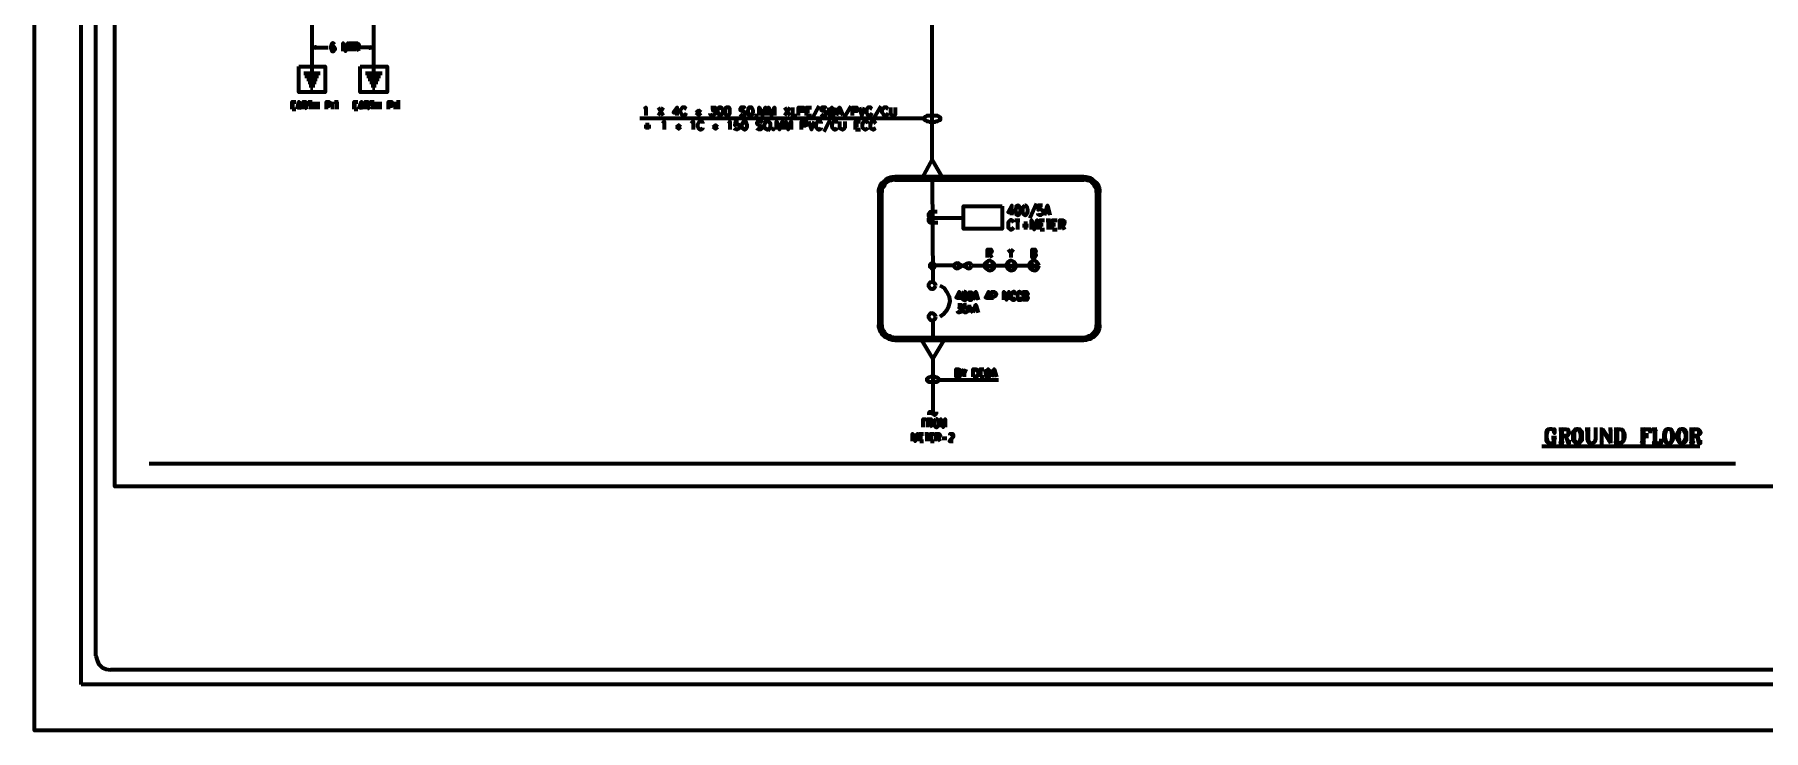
# Model space of a CAD drawing. Header units: inches. Extents: x 16 to 776, y 37 to 575.
# Drawn here: x 15.8 to 485.8, y 37.3 to 226.7 of the extents above; entities that cross this region are included whole.
import ezdxf

# ---------------------------------------------------------------- set-up
doc = ezdxf.new("R2010")
doc.units = ezdxf.units.IN
doc.header["$MEASUREMENT"] = 0
for name, color, linetype, lineweight in [('H', 7, 'CONTINUOUS', 100), ('P', 250, 'CONTINUOUS', 100), ('Text', 250, 'CONTINUOUS', 100)]:
    doc.layers.add(name, color=color, linetype=linetype, lineweight=lineweight)
doc.styles.get("Standard").update_dxf_attribs({"font": 'txt', "width": 0.75})

msp = doc.modelspace()

# ---------------------------------------------------------------- hatches: boundary and pattern name
at = {"layer": 'H', "linetype": 'Continuous'}
for points in [[(92.17, 223), (91.17, 223.17), (92.17, 223.33)], [(107, 223.33), (108, 223.17), (107, 223)], [(249, 188), (249.17, 187.17), (248.5, 187.83)], [(249.67, 188), (249.67, 187.17), (249, 188)], [(249.67, 187.17), (249, 188), (249.17, 187.17)], [(249.67, 188), (249.67, 187.17), (301, 188)], [(249.67, 187.17), (301, 188), (301, 187.17)], [(301.67, 188), (301.5, 187.17), (301, 188)], [(301.5, 187.17), (301, 188), (301, 187.17)], [(302, 187), (301.67, 188), (301.5, 187.17)], [(302.17, 187.83), (302, 187), (301.67, 188)], [(245.5, 184.83), (246.17, 184.67), (245.33, 184.33)], [(246.17, 184.67), (245.33, 184.33), (246.17, 184.17)], [(245.33, 184.33), (246.17, 184.17), (245.33, 183.67)], [(246.17, 184.17), (245.33, 183.67), (246.17, 183.67)], [(245.33, 147.67), (246.17, 147.67), (245.33, 183.67)], [(246.17, 147.67), (245.33, 183.67), (246.17, 183.67)], [(245.67, 185.33), (246.33, 185), (245.5, 184.83)], [(246.33, 185), (245.5, 184.83), (246.17, 184.67)], [(245.83, 185.83), (246.67, 185.33), (245.67, 185.33)], [(246.67, 185.33), (245.67, 185.33), (246.33, 185)], [(246.17, 186.33), (246.83, 185.83), (245.83, 185.83)], [(246.83, 185.83), (245.83, 185.83), (246.67, 185.33)], [(246.67, 186.67), (247, 186.17), (246.17, 186.33)], [(247, 186.17), (246.17, 186.33), (246.83, 185.83)], [(247, 187), (247.5, 186.5), (246.67, 186.67)], [(247.5, 186.5), (246.67, 186.67), (247, 186.17)], [(247.5, 187.5), (247.83, 186.67), (247, 187)], [(247.83, 186.67), (247, 187), (247.5, 186.5)], [(248, 187.67), (248.33, 187), (247.5, 187.5)], [(248.33, 187), (247.5, 187.5), (247.83, 186.67)], [(248.5, 187.83), (248.67, 187), (248, 187.67)], [(248.67, 187), (248, 187.67), (248.33, 187)], [(249.17, 187.17), (248.5, 187.83), (248.67, 187)], [(302.33, 187), (302.17, 187.83), (302, 187)], [(302.83, 187.67), (302.33, 187), (302.17, 187.83)], [(302.83, 186.67), (302.83, 187.67), (302.33, 187)], [(303.17, 187.5), (302.83, 186.67), (302.83, 187.67)], [(303.17, 186.5), (303.17, 187.5), (302.83, 186.67)], [(303.67, 187), (303.17, 186.5), (303.17, 187.5)], [(303.5, 186.17), (303.67, 187), (303.17, 186.5)], [(304, 186.67), (303.5, 186.17), (303.67, 187)], [(303.83, 185.83), (304, 186.67), (303.5, 186.17)], [(304.5, 186.33), (303.83, 185.83), (304, 186.67)], [(304, 185.33), (304.5, 186.33), (303.83, 185.83)], [(304.83, 185.83), (304, 185.33), (304.5, 186.33)], [(304.33, 185), (304.83, 185.83), (304, 185.33)], [(305, 185.33), (304.33, 185), (304.83, 185.83)], [(304.5, 184.67), (305, 185.33), (304.33, 185)], [(305.17, 184.83), (304.5, 184.67), (305, 185.33)], [(305.33, 184.33), (304.5, 184.17), (305.17, 184.83)], [(304.5, 184.17), (305.17, 184.83), (304.5, 184.67)], [(305.33, 183.67), (304.5, 183.67), (305.33, 184.33)], [(304.5, 183.67), (305.33, 184.33), (304.5, 184.17)], [(305.33, 183.67), (304.5, 183.67), (305.33, 147.67)], [(304.5, 183.67), (305.33, 147.67), (304.5, 147.67)], [(259.67, 164.5), (259.5, 164.33), (260, 163.83)], [(260, 163.83), (260, 164.5), (259.67, 164.5)], [(260.33, 164.33), (260, 164.5), (260, 163.83)], [(260, 163.83), (259.33, 164.33), (259.17, 164)], [(259.17, 164), (259.17, 163.83), (260, 163.83)], [(259.17, 163.83), (260, 163.83), (259.17, 163.5)], [(260, 163.83), (259.17, 163.5), (259.33, 163.5)], [(259.5, 164.33), (260, 163.83), (259.33, 164.33)], [(259.33, 163.5), (259.5, 163.17), (260, 163.83)], [(259.5, 163.17), (260, 163.83), (259.67, 163)], [(260, 163.83), (259.67, 163), (260, 163)], [(260.5, 164), (260, 163.83), (260.33, 164.33)], [(260.67, 163.83), (260.5, 164), (260, 163.83)], [(260, 163), (260, 163.83), (260.33, 163.17)], [(260, 163.83), (260.33, 163.17), (260.33, 163.5)], [(260.33, 163.5), (260.5, 163.5), (260, 163.83)], [(260.5, 163.5), (260, 163.83), (260.67, 163.83)], [(245.33, 147.67), (246.17, 147.67), (245.33, 147.17)], [(246.17, 147.67), (245.33, 147.17), (246.17, 147.17)], [(245.33, 147.17), (246.17, 147.17), (245.5, 146.67)], [(246.17, 147.17), (245.5, 146.67), (246.17, 146.83)], [(245.5, 146.67), (246.17, 146.83), (245.67, 146.17)], [(246.17, 146.83), (245.67, 146.17), (246.33, 146.33)], [(245.67, 146.17), (246.33, 146.33), (245.83, 145.67)], [(246.33, 146.33), (245.83, 145.67), (246.67, 146)], [(245.83, 145.67), (246.67, 146), (246.17, 145.17)], [(246.67, 146), (246.17, 145.17), (246.83, 145.67)], [(303.83, 145.67), (304.83, 145.67), (304, 146)], [(304, 146), (305, 146.17), (304.33, 146.33)], [(304.83, 145.67), (304, 146), (305, 146.17)], [(304.33, 146.33), (305.17, 146.67), (304.5, 146.83)], [(305, 146.17), (304.33, 146.33), (305.17, 146.67)], [(305.33, 147.17), (304.5, 147.17), (305.33, 147.67)], [(304.5, 147.17), (305.33, 147.67), (304.5, 147.67)], [(305.17, 146.67), (304.5, 146.83), (305.33, 147.17)], [(304.5, 146.83), (305.33, 147.17), (304.5, 147.17)], [(246.17, 145.17), (246.83, 145.67), (246.67, 144.67)], [(246.83, 145.67), (246.67, 144.67), (247, 145.33)], [(246.67, 144.67), (247, 145.33), (247, 144.33)], [(247, 145.33), (247, 144.33), (247.5, 145)], [(247, 144.33), (247.5, 145), (247.5, 144.17)], [(247.5, 145), (247.5, 144.17), (247.83, 144.67)], [(247.5, 144.17), (247.83, 144.67), (248, 143.83)], [(247.83, 144.67), (248, 143.83), (248.33, 144.67)], [(248, 143.83), (248.33, 144.67), (248.5, 143.67)], [(248.33, 144.67), (248.5, 143.67), (248.67, 144.33)], [(248.5, 143.67), (248.67, 144.33), (249, 143.5)], [(248.67, 144.33), (249, 143.5), (249.17, 144.33)], [(249, 143.5), (249.17, 144.33), (249.67, 143.5)], [(249.17, 144.33), (249.67, 143.5), (249.67, 144.17)], [(301, 143.5), (301, 144.17), (249.67, 143.5)], [(301, 144.17), (249.67, 143.5), (249.67, 144.17)], [(301, 144.17), (301.67, 143.5), (301.5, 144.33)], [(301, 143.5), (301, 144.17), (301.67, 143.5)], [(301.67, 143.5), (301.5, 144.33), (302.17, 143.67)], [(301.5, 144.33), (302.17, 143.67), (302, 144.33)], [(302, 144.33), (302.83, 143.83), (302.33, 144.67)], [(302.17, 143.67), (302, 144.33), (302.83, 143.83)], [(302.83, 143.83), (302.33, 144.67), (303.17, 144.17)], [(302.33, 144.67), (303.17, 144.17), (302.83, 144.67)], [(302.83, 144.67), (303.67, 144.33), (303.17, 145)], [(303.17, 144.17), (302.83, 144.67), (303.67, 144.33)], [(303.17, 145), (304, 144.67), (303.5, 145.33)], [(303.67, 144.33), (303.17, 145), (304, 144.67)], [(303.5, 145.33), (304.5, 145.17), (303.83, 145.67)], [(304, 144.67), (303.5, 145.33), (304.5, 145.17)], [(304.5, 145.17), (303.83, 145.67), (304.83, 145.67)]]:
    msp.add_hatch(color=0, dxfattribs=at).paths.add_polyline_path(points)

# ---------------------------------------------------------------- linework, layer by layer
at = {"layer": 'P', "color": 0, "linetype": 'Continuous'}
for points in [[(15.83, 574.83), (776, 574.83), (776, 37.33), (15.83, 37.33), (15.83, 574.83)], [(28.5, 49.83), (28.5, 562.33), (763.33, 562.33), (763.33, 49.83), (28.5, 49.83)], [(32.5, 57.67), (32.5, 554.33)], [(700.5, 103.67), (37.67, 103.67), (37.67, 511.17), (700.5, 511.17)], [(91.17, 241.5), (91.17, 216.17)], [(108, 241.5), (108, 216.17)], [(259.83, 192.67), (259.83, 231.67)], [(92.17, 223), (91.17, 223.17), (92.17, 223.33), (92.17, 223)], [(92.17, 223.17), (95.67, 223.17)], [(97.33, 224), (97.17, 224.17), (97, 224.33), (96.83, 224.33), (96.67, 224.17), (96.5, 223.83), (96.33, 223.33), (96.33, 222.83), (96.5, 222.5), (96.67, 222.17), (96.83, 222.17), (97, 222.17), (97.17, 222.17), (97.33, 222.5), (97.5, 222.67), (97.5, 222.83), (97.33, 223.17), (97.17, 223.33), (97, 223.5), (96.83, 223.5), (96.67, 223.33), (96.5, 223.17), (96.33, 222.83)], [(99.67, 222.17), (99.67, 224.33), (100.33, 222.17), (101, 224.33), (101, 222.17)], [(101.33, 224.33), (102.5, 224.33)], [(101.83, 224.33), (101.83, 222.17)], [(102.83, 222.17), (102.83, 224.33), (103.5, 224.33), (103.83, 224.17), (104, 224), (104, 223.83), (104, 223.67), (104, 223.5), (103.83, 223.33), (103.5, 223.17), (102.83, 223.17)], [(103.5, 223.17), (104, 222.17)], [(107, 223.17), (103.5, 223.17)], [(107, 223.33), (108, 223.17), (107, 223), (107, 223.33)], [(87.67, 218), (94.83, 218), (94.83, 211), (87.67, 211), (87.67, 218)], [(104.33, 218), (111.67, 218), (111.67, 211), (104.33, 211), (104.33, 218)], [(89, 216.17), (93.5, 216.17)], [(89.33, 215.33), (93, 215.33)], [(89.83, 214.5), (92.67, 214.5)], [(90.17, 213.67), (92.33, 213.67)], [(90.5, 212.83), (92, 212.83)], [(90.83, 212), (91.5, 212)], [(105.83, 216.17), (110.33, 216.17)], [(106.17, 215.33), (109.83, 215.33)], [(106.5, 214.5), (109.5, 214.5)], [(107, 213.67), (109.17, 213.67)], [(107.33, 212.83), (108.67, 212.83)], [(107.67, 212), (108.33, 212)], [(85.83, 206.33), (85.83, 208.33), (86.83, 208.33)], [(85.83, 207.33), (86.5, 207.33)], [(87.17, 206.33), (87.67, 208.33), (88.5, 206.33)], [(87.33, 206.83), (88.17, 206.83)], [(88.83, 206.33), (88.83, 208.33), (89.5, 208.33), (89.83, 208.17), (89.83, 208), (89.83, 208), (89.83, 207.67), (89.83, 207.5), (89.83, 207.33), (89.5, 207.33), (88.83, 207.33)], [(89.33, 207.33), (89.83, 206.33)], [(90.17, 208.33), (91.33, 208.33)], [(90.83, 208.33), (90.83, 206.33)], [(91.83, 208.33), (91.83, 206.33)], [(91.83, 207.33), (92.83, 207.33)], [(92.83, 208.33), (92.83, 206.33)], [(95.17, 206.33), (95.17, 208.33), (95.83, 208.33), (96.17, 208.17), (96.17, 208), (96.33, 208), (96.33, 207.67), (96.17, 207.33), (96.17, 207.33), (95.83, 207.17), (95.17, 207.17)], [(96.83, 208.33), (96.83, 206.33)], [(97.33, 208.33), (98.33, 208.33)], [(98, 208.33), (98, 206.33)], [(102.67, 206.33), (102.67, 208.33), (103.67, 208.33)], [(102.67, 207.33), (103.33, 207.33)], [(104, 206.33), (104.67, 208.33), (105.17, 206.33)], [(104.17, 206.83), (105, 206.83)], [(105.67, 206.33), (105.67, 208.33), (106.33, 208.33), (106.5, 208.17), (106.67, 208), (106.83, 208), (106.83, 207.67), (106.67, 207.5), (106.5, 207.33), (106.33, 207.33), (105.67, 207.33)], [(106.17, 207.33), (106.83, 206.33)], [(107, 208.33), (108.17, 208.33)], [(107.67, 208.33), (107.67, 206.33)], [(108.67, 208.33), (108.67, 206.33)], [(108.67, 207.33), (109.67, 207.33)], [(109.67, 208.33), (109.67, 206.33)], [(112, 206.33), (112, 208.33), (112.83, 208.33), (113, 208.17), (113, 208), (113.17, 208), (113.17, 207.67), (113, 207.33), (112.83, 207.17), (112, 207.17)], [(113.83, 208.33), (113.83, 206.33)], [(114.17, 208.33), (115.17, 208.33)], [(114.67, 208.33), (114.67, 206.33)], [(181.5, 206.33), (181.67, 206.5), (182, 206.83), (182, 204.67)], [(185.33, 206.83), (186.67, 204.67)], [(186.67, 206.83), (185.33, 204.67)], [(190.5, 204.67), (190.5, 206.83), (189.5, 205.5), (191, 205.5)], [(193, 206.33), (192.83, 206.5), (192.67, 206.83), (192.5, 206.83), (192.17, 206.83), (191.83, 206.83), (191.67, 206.5), (191.5, 206.33), (191.33, 206), (191.33, 205.5), (191.5, 205.33), (191.67, 205), (191.83, 204.83), (192.17, 204.67), (192.5, 204.67), (192.67, 204.83), (192.83, 205), (193, 205.33)], [(199.67, 206.83), (200.83, 206.83), (200.17, 206), (200.5, 206), (200.67, 206), (200.83, 205.83), (200.83, 205.5), (200.83, 205.33), (200.83, 205), (200.5, 204.83), (200.33, 204.67), (200, 204.67), (199.67, 204.83), (199.5, 205), (199.5, 205.17)], [(202, 206.83), (201.83, 206.83), (201.67, 206.33), (201.5, 206), (201.5, 205.67), (201.67, 205.17), (201.83, 204.83), (202, 204.67), (202.33, 204.67), (202.5, 204.83), (202.83, 205.17), (203, 205.67), (203, 206), (202.83, 206.33), (202.5, 206.83), (202.33, 206.83), (202, 206.83)], [(204.17, 206.83), (203.83, 206.83), (203.5, 206.33), (203.5, 206), (203.5, 205.67), (203.5, 205.17), (203.83, 204.83), (204.17, 204.67), (204.17, 204.67), (204.67, 204.83), (204.83, 205.17), (204.83, 205.67), (204.83, 206), (204.83, 206.33), (204.67, 206.83), (204.17, 206.83), (204.17, 206.83)], [(209, 206.5), (208.83, 206.83), (208.5, 206.83), (208, 206.83), (207.83, 206.83), (207.67, 206.5), (207.67, 206.33), (207.67, 206.17), (207.83, 206), (208, 206), (208.5, 205.83), (208.83, 205.67), (209, 205.5), (209, 205.33), (209, 205), (208.83, 204.83), (208.5, 204.67), (208, 204.67), (207.83, 204.83), (207.67, 205)], [(210.17, 206.83), (210, 206.83), (209.83, 206.5), (209.83, 206.33), (209.67, 206), (209.67, 205.5), (209.83, 205.33), (209.83, 205), (210, 204.83), (210.17, 204.67), (210.67, 204.67), (210.83, 204.83), (211, 205), (211, 205.33), (211.17, 205.5), (211.17, 206), (211, 206.33), (211, 206.5), (210.83, 206.83), (210.67, 206.83), (210.17, 206.83)], [(212.83, 204.67), (212.83, 206.83), (213.67, 204.67), (214.5, 206.83), (214.5, 204.67)], [(215.33, 204.67), (215.33, 206.83), (216.17, 204.67), (217, 206.83), (217, 204.67)], [(219.67, 206.83), (221.17, 204.67)], [(221.17, 206.83), (219.67, 204.67)], [(221.83, 206.83), (221.83, 204.67), (223, 204.67)], [(223.5, 204.67), (223.5, 206.83), (224.33, 206.83), (224.83, 206.83), (224.83, 206.67), (224.83, 206.33), (224.83, 206.17), (224.83, 206), (224.83, 205.83), (224.33, 205.83), (223.5, 205.83)], [(225.67, 204.67), (225.67, 206.83), (227, 206.83)], [(229, 207.17), (227.33, 204)], [(231, 206.5), (230.83, 206.83), (230.5, 206.83), (230.17, 206.83), (229.83, 206.83), (229.67, 206.5), (229.67, 206.33), (229.67, 206.17), (229.83, 206), (230, 206), (230.67, 205.83), (230.83, 205.67), (231, 205.5), (231, 205.33), (231, 205), (230.83, 204.83), (230.5, 204.67), (230.17, 204.67), (229.83, 204.83), (229.67, 205)], [(231.67, 206.83), (232, 204.67), (232.5, 206.83), (233, 204.67), (233.5, 206.83)], [(233.83, 204.67), (234.67, 206.83), (235.5, 204.67)], [(237.67, 207.17), (235.83, 204)], [(238.17, 204.67), (238.17, 206.83), (239, 206.83), (239.33, 206.83), (239.33, 206.67), (239.5, 206.33), (239.5, 206.17), (239.33, 206), (239.33, 205.83), (239, 205.83), (238.17, 205.83)], [(240, 206.83), (240.67, 204.67), (241.5, 206.83)], [(243.5, 206.33), (243.33, 206.5), (243.17, 206.83), (243, 206.83), (242.5, 206.83), (242.33, 206.83), (242.17, 206.5), (242, 206.33), (242, 206), (242, 205.5), (242, 205.33), (242.17, 205), (242.33, 204.83), (242.5, 204.67), (243, 204.67), (243.17, 204.83), (243.33, 205), (243.5, 205.33)], [(245.83, 207.17), (244, 204)], [(247.83, 206.33), (247.67, 206.5), (247.5, 206.83), (247.33, 206.83), (246.83, 206.83), (246.67, 206.83), (246.5, 206.5), (246.33, 206.33), (246.17, 206), (246.17, 205.5), (246.33, 205.33), (246.5, 205), (246.67, 204.83), (246.83, 204.67), (247.33, 204.67), (247.5, 204.83), (247.67, 205), (247.83, 205.33)], [(248.5, 206.83), (248.5, 205.33), (248.5, 205), (248.83, 204.83), (249.17, 204.67), (249.17, 204.67), (249.67, 204.83), (249.83, 205), (249.83, 205.33), (249.83, 206.83)], [(85.83, 206.33), (86.83, 206.33)], [(102.67, 206.33), (103.67, 206.33)], [(257.67, 203.83), (180.33, 203.83)], [(182.33, 202.67), (182.33, 200.83)], [(186.5, 202.5), (186.67, 202.67), (187, 203), (187, 200.83)], [(190.33, 202.17), (191.33, 200.83)], [(191.33, 202.17), (190.33, 200.83)], [(194.33, 202.5), (194.5, 202.67), (194.83, 203), (194.83, 200.83)], [(195.67, 206.17), (196.83, 204.67)], [(196.83, 206.17), (195.67, 204.67)], [(197.5, 202.5), (197.5, 202.67), (197.33, 203), (197, 203), (196.67, 203), (196.5, 203), (196.33, 202.67), (196.17, 202.5), (196, 202.17), (196, 201.67), (196.17, 201.33), (196.33, 201.17), (196.5, 201), (196.67, 200.83), (197, 200.83), (197.33, 201), (197.5, 201.17), (197.5, 201.33)], [(200.33, 202.17), (201.33, 200.83)], [(201.33, 202.17), (200.33, 200.83)], [(204.33, 202.5), (204.67, 202.67), (204.83, 203), (204.83, 200.83)], [(207.17, 203), (206.33, 203), (206.17, 202), (206.33, 202.17), (206.67, 202.17), (206.83, 202.17), (207.17, 202.17), (207.33, 202), (207.5, 201.67), (207.5, 201.5), (207.33, 201.17), (207.17, 201), (206.83, 200.83), (206.67, 200.83), (206.33, 201), (206.17, 201), (206, 201.17)], [(208.67, 203), (208.5, 203), (208.17, 202.5), (208, 202), (208, 201.67), (208.17, 201.17), (208.5, 201), (208.67, 200.83), (209, 200.83), (209.17, 201), (209.33, 201.17), (209.5, 201.67), (209.5, 202), (209.33, 202.5), (209.17, 203), (209, 203), (208.67, 203)], [(210.5, 205.17), (211, 204.67)], [(212, 205), (212, 204.83), (212, 204.67), (212.17, 204.83), (212, 205)], [(213.67, 202.67), (213.33, 203), (213.17, 203), (212.67, 203), (212.33, 203), (212.17, 202.67), (212.17, 202.5), (212.33, 202.17), (212.33, 202.17), (212.67, 202), (213.17, 201.83), (213.33, 201.67), (213.5, 201.67), (213.67, 201.5), (213.67, 201.17), (213.33, 201), (213.17, 200.83), (212.67, 200.83), (212.33, 201), (212.17, 201.17)], [(214.83, 203), (214.5, 203), (214.5, 202.67), (214.33, 202.5), (214.17, 202.17), (214.17, 201.67), (214.33, 201.33), (214.5, 201.17), (214.5, 201), (214.83, 200.83), (215.17, 200.83), (215.33, 201), (215.67, 201.17), (215.83, 201.33), (215.83, 201.67), (215.83, 202.17), (215.83, 202.5), (215.67, 202.67), (215.33, 203), (215.17, 203), (214.83, 203)], [(217.5, 200.83), (217.5, 203), (218.33, 200.83), (219.17, 203), (219.17, 200.83)], [(220, 200.83), (220, 203), (220.67, 200.83), (221.5, 203), (221.5, 200.83)], [(224.33, 200.83), (224.33, 203), (225.33, 203), (225.67, 203), (225.67, 202.83), (225.83, 202.5), (225.83, 202.17), (225.67, 202), (225.67, 202), (225.33, 201.83), (224.33, 201.83)], [(225.67, 205.83), (226.5, 205.83)], [(225.67, 204.67), (227, 204.67)], [(226.17, 203), (227, 200.83), (227.83, 203)], [(229.67, 202.5), (229.67, 202.67), (229.5, 203), (229.17, 203), (228.83, 203), (228.67, 203), (228.5, 202.67), (228.33, 202.5), (228.17, 202.17), (228.17, 201.67), (228.33, 201.33), (228.5, 201.17), (228.67, 201), (228.83, 200.83), (229.17, 200.83), (229.5, 201), (229.67, 201.17), (229.67, 201.33)], [(232, 203.33), (230.33, 200.17)], [(234, 202.5), (234, 202.67), (233.83, 203), (233.5, 203), (233.17, 203), (233, 203), (232.83, 202.67), (232.67, 202.5), (232.5, 202.17), (232.5, 201.67), (232.67, 201.33), (232.83, 201.17), (233, 201), (233.17, 200.83), (233.5, 200.83), (233.83, 201), (234, 201.17), (234, 201.33)], [(234.17, 205.5), (235.17, 205.5)], [(234.67, 203), (234.67, 201.5), (234.83, 201.17), (235, 201), (235.33, 200.83), (235.5, 200.83), (235.83, 201), (236, 201.17), (236.17, 201.5), (236.17, 203)], [(239, 200.83), (239, 203), (240.33, 203)], [(242.33, 202.5), (242.33, 202.67), (242, 203), (241.83, 203), (241.5, 203), (241.33, 203), (241, 202.67), (241, 202.5), (240.83, 202.17), (240.83, 201.67), (241, 201.33), (241, 201.17), (241.33, 201), (241.5, 200.83), (241.83, 200.83), (242, 201), (242.33, 201.17), (242.33, 201.33)], [(244.5, 202.5), (244.33, 202.67), (244.17, 203), (244, 203), (243.67, 203), (243.33, 203), (243.17, 202.67), (243.17, 202.5), (243, 202.17), (243, 201.67), (243.17, 201.33), (243.17, 201.17), (243.33, 201), (243.67, 200.83), (244, 200.83), (244.17, 201), (244.33, 201.17), (244.5, 201.33)], [(262, 203.83), (262, 203.67), (262, 203.33), (261.67, 203.33), (261.5, 203.17), (261.17, 203), (260.83, 203), (260.5, 202.83), (260, 202.83), (259.67, 202.83), (259.17, 202.83), (258.83, 203), (258.5, 203), (258.17, 203.17), (258, 203.33), (257.83, 203.33), (257.67, 203.67), (257.67, 203.83), (257.67, 204), (257.83, 204.17), (258, 204.33), (258.17, 204.5), (258.5, 204.67), (258.83, 204.67), (259.17, 204.67), (259.67, 204.67), (260, 204.67), (260.5, 204.67), (260.83, 204.67), (261.17, 204.67), (261.5, 204.5), (261.67, 204.33), (262, 204.17), (262, 204), (262, 203.83)], [(181.5, 201.67), (183.33, 201.67)], [(215, 201.17), (215.83, 200.67)], [(216.67, 201), (216.5, 201), (216.67, 200.83), (216.67, 201), (216.67, 201)], [(239, 202), (239.83, 202)], [(239, 200.83), (240.33, 200.83)], [(249.67, 188), (249.67, 187.17), (249.17, 187.17), (248.67, 187), (248.33, 187), (247.83, 186.67), (247.5, 186.5), (247, 186.17), (246.83, 185.83), (246.67, 185.33), (246.33, 185), (246.17, 184.67), (246.17, 184.17), (246.17, 183.67), (245.33, 183.67), (245.33, 184.33), (245.5, 184.83), (245.67, 185.33), (245.83, 185.83), (246.17, 186.33), (246.67, 186.67), (247, 187), (247.5, 187.5), (248, 187.67), (248.5, 187.83), (249, 188), (249.67, 188)], [(249.67, 188), (249.67, 187.17), (301, 187.17), (301, 188), (249.67, 188)], [(259.83, 192.67), (257, 187.5), (262.83, 187.5), (259.83, 192.67)], [(305.33, 183.67), (304.5, 183.67), (304.5, 184.17), (304.5, 184.67), (304.33, 185), (304, 185.33), (303.83, 185.83), (303.5, 186.17), (303.17, 186.5), (302.83, 186.67), (302.33, 187), (302, 187), (301.5, 187.17), (301, 187.17), (301, 188), (301.67, 188), (302.17, 187.83), (302.83, 187.67), (303.17, 187.5), (303.67, 187), (304, 186.67), (304.5, 186.33), (304.83, 185.83), (305, 185.33), (305.17, 184.83), (305.33, 184.33), (305.33, 183.67)], [(245.33, 147.67), (246.17, 147.67), (246.17, 183.67), (245.33, 183.67), (245.33, 147.67)], [(259.83, 187.5), (260, 159.5)], [(305.33, 183.67), (304.5, 183.67), (304.5, 147.67), (305.33, 147.67), (305.33, 183.67)], [(278.83, 180), (278.83, 173.83), (268.33, 173.83), (268.33, 180), (278.83, 180)], [(281.5, 177.5), (281.5, 180.17), (280.5, 178.33), (282, 178.33)], [(283, 180.17), (282.67, 180), (282.67, 179.67), (282.5, 179), (282.5, 178.5), (282.67, 178), (282.67, 177.67), (283, 177.5), (283.17, 177.5), (283.5, 177.67), (283.67, 178), (283.83, 178.5), (283.83, 179), (283.67, 179.67), (283.5, 180), (283.17, 180.17), (283, 180.17)], [(285, 180.17), (284.83, 180), (284.5, 179.67), (284.33, 179), (284.33, 178.5), (284.5, 178), (284.83, 177.67), (285, 177.5), (285.17, 177.5), (285.5, 177.67), (285.67, 178), (285.83, 178.5), (285.83, 179), (285.67, 179.67), (285.5, 180), (285.17, 180.17), (285, 180.17)], [(288.17, 180.67), (286.33, 176.67)], [(289.83, 180.17), (288.67, 180.17), (288.67, 179), (288.67, 179), (289, 179.17), (289.33, 179.17), (289.67, 179), (289.83, 178.83), (290, 178.5), (290, 178.17), (289.83, 177.83), (289.67, 177.67), (289.33, 177.5), (289, 177.5), (288.67, 177.67), (288.67, 177.67), (288.67, 178)], [(290.33, 177.5), (291.17, 180.17), (291.83, 177.5)], [(259.83, 178.5), (259.17, 178.33), (258.83, 177.83), (258.83, 177.33), (259.17, 176.83), (259.83, 176.83)], [(259.83, 177.17), (259.17, 177), (258.83, 176.5), (258.83, 176), (259.17, 175.5), (259.83, 175.5)], [(259.67, 178.5), (261.17, 178.5)], [(259.83, 177.17), (260.33, 177.17)], [(259.83, 176.83), (260.33, 176.83)], [(259.83, 175.5), (261.33, 175.5)], [(260.33, 176.83), (260.33, 177.17)], [(260.5, 176.83), (268.33, 176.83)], [(282, 175.5), (281.83, 175.83), (281.67, 176), (281.5, 176.17), (281, 176.17), (281, 176), (280.67, 175.83), (280.5, 175.5), (280.5, 175.17), (280.5, 174.67), (280.5, 174.17), (280.67, 174), (281, 173.83), (281, 173.67), (281.5, 173.67), (281.67, 173.83), (281.83, 174), (282, 174.17)], [(282.33, 176.17), (283.67, 176.17)], [(283, 176.17), (283, 173.67)], [(284.33, 174.67), (286, 174.67)], [(285.17, 175.83), (285.17, 173.67)], [(286.83, 173.67), (286.83, 176.17), (287.5, 173.67), (288.33, 176.17), (288.33, 173.67)], [(289.17, 173.67), (289.17, 176.17), (290.33, 176.17)], [(289.17, 175), (290, 175)], [(290.67, 178.33), (291.67, 178.33)], [(290.83, 176.17), (292, 176.17)], [(291.33, 176.17), (291.33, 173.67)], [(292.5, 173.67), (292.5, 176.17), (293.83, 176.17)], [(292.5, 175), (293.33, 175)], [(294.5, 173.67), (294.5, 176.17), (295.33, 176.17), (295.67, 176), (295.67, 176), (295.83, 175.67), (295.83, 175.5), (295.67, 175.17), (295.67, 175), (295.33, 175), (294.5, 175)], [(295.17, 175), (295.83, 173.67)], [(289.17, 173.67), (290.33, 173.67)], [(292.5, 173.67), (293.83, 173.67)], [(259.67, 164.5), (259.5, 164.33), (259.33, 164.33), (259.17, 164), (260, 163.83), (259.67, 164.5)], [(260.33, 164.33), (260, 164.5), (260, 164.5), (259.67, 164.5), (260, 163.83), (260.33, 164.33)], [(267.17, 163.83), (267.17, 164.33), (266.67, 164.5), (266.17, 164.33), (265.83, 164), (265.83, 163.5), (266.17, 163.17), (266.67, 163), (267.17, 163.33), (267.17, 163.83)], [(266.83, 164.5), (269.33, 163.17)], [(266.83, 163), (269.33, 164.5)], [(270.5, 163.83), (270.33, 164.33), (269.83, 164.5), (269.33, 164.33), (269, 164), (269, 163.5), (269.33, 163.17), (269.83, 163), (270.33, 163.33), (270.5, 163.83)], [(276.67, 163.83), (276.67, 164.33), (276.17, 164.83), (275.5, 165.17), (275, 165), (274.5, 164.67), (274, 164.17), (274, 163.5), (274.5, 163), (275, 162.67), (275.5, 162.5), (276.17, 162.67), (276.67, 163.17), (276.67, 163.83)], [(274.17, 164.5), (276.67, 163)], [(274.83, 166), (274.83, 168.17), (275.5, 168.17), (275.83, 168.17), (275.83, 168), (276, 167.83), (276, 167.67), (275.83, 167.33), (275.83, 167.33), (275.5, 167.33), (274.83, 167.33)], [(275.33, 167.33), (276, 166)], [(282.67, 163.83), (282.5, 164.33), (282, 164.83), (281.33, 165.17), (280.83, 165), (280.33, 164.67), (280, 164.17), (280, 163.5), (280.33, 163), (280.83, 162.67), (281.33, 162.5), (282, 162.67), (282.5, 163.17), (282.67, 163.83)], [(280, 164.5), (282.5, 163)], [(280.5, 168.17), (281.17, 167.33), (281.17, 166)], [(281.83, 168.17), (281.17, 167.33)], [(288.83, 163.83), (288.67, 164.33), (288.17, 164.83), (287.67, 165.17), (287, 165), (286.5, 164.67), (286.17, 164.17), (286.17, 163.5), (286.5, 163), (287, 162.67), (287.67, 162.5), (288.17, 162.67), (288.67, 163.17), (288.83, 163.83)], [(286.5, 164.5), (288.83, 163)], [(287.67, 167.33), (287.83, 167.17), (287.83, 167), (288, 166.83), (288, 166.5), (287.83, 166.33), (287.83, 166.17), (287.67, 166), (287, 166), (287, 168.17), (287.67, 168.17), (287.83, 168.17), (287.83, 168), (288, 167.83), (288, 167.67), (287.83, 167.33), (287.83, 167.33), (287.67, 167.33), (287, 167.33)], [(259.17, 164), (259.17, 163.83), (259.17, 163.5), (259.33, 163.5), (260, 163.83), (259.17, 164)], [(259.33, 163.5), (259.5, 163.17), (259.67, 163), (260, 163), (260, 163.83), (259.33, 163.5)], [(260.67, 163.83), (260.5, 164), (260.33, 164.33), (260.33, 164.33), (260, 163.83), (260.67, 163.83)], [(260, 163), (260, 163), (260.33, 163.17), (260.33, 163.5), (260, 163.83), (260, 163)], [(260.33, 163.5), (260.5, 163.5), (260.67, 163.83), (260, 163.83), (260.33, 163.5)], [(265.83, 163.83), (260.5, 163.83)], [(270.67, 163.83), (274, 163.83)], [(276.67, 164.33), (274.17, 163)], [(276.67, 163.83), (279.67, 163.83)], [(282.5, 164.33), (280, 163)], [(282.67, 163.83), (286.17, 163.83)], [(288.83, 164.33), (286.5, 163)], [(260.83, 158.33), (260.67, 158.83), (260.17, 159.17), (259.67, 159.33), (259.17, 159.17), (258.83, 158.67), (258.83, 158.17), (259.17, 157.67), (259.67, 157.5), (260.17, 157.5), (260.67, 158), (260.83, 158.33)], [(262, 150), (263, 150.67), (263.83, 151.67), (264.33, 152.83), (264.67, 154.17), (264.5, 155.33), (263.83, 156.67), (263.17, 157.67), (262, 158.33)], [(267.17, 154.5), (267.17, 156.67), (266.33, 155.17), (267.67, 155.17)], [(268.5, 156.67), (268.33, 156.5), (268, 156.17), (268, 155.67), (268, 155.33), (268, 154.83), (268.33, 154.5), (268.5, 154.5), (268.67, 154.5), (269, 154.5), (269, 154.83), (269.17, 155.33), (269.17, 155.67), (269, 156.17), (269, 156.5), (268.67, 156.67), (268.5, 156.67)], [(270.17, 156.67), (269.83, 156.5), (269.83, 156.17), (269.67, 155.67), (269.67, 155.33), (269.83, 154.83), (269.83, 154.5), (270.17, 154.5), (270.17, 154.5), (270.5, 154.5), (270.67, 154.83), (270.67, 155.33), (270.67, 155.67), (270.67, 156.17), (270.5, 156.5), (270.17, 156.67), (270.17, 156.67)], [(271, 154.5), (271.67, 156.67), (272.33, 154.5)], [(271.33, 155.17), (272.17, 155.17)], [(275.17, 154.5), (275.17, 156.67), (274.33, 155.17), (275.5, 155.17)], [(276, 154.5), (276, 156.67), (276.67, 156.67), (277, 156.5), (277, 156.33), (277.17, 156.17), (277.17, 155.83), (277, 155.67), (277, 155.5), (276.67, 155.33), (276, 155.33)], [(279.33, 154.5), (279.33, 156.67), (280, 154.5), (280.67, 156.67), (280.67, 154.5)], [(282.5, 156.17), (282.33, 156.17), (282.17, 156.5), (282.17, 156.67), (281.83, 156.67), (281.67, 156.5), (281.33, 156.17), (281.33, 156.17), (281.33, 155.83), (281.33, 155.33), (281.33, 155), (281.33, 154.83), (281.67, 154.5), (281.83, 154.5), (282.17, 154.5), (282.17, 154.5), (282.33, 154.83), (282.5, 155)], [(284.17, 156.17), (284, 156.17), (284, 156.5), (283.67, 156.67), (283.5, 156.67), (283.17, 156.5), (283, 156.17), (283, 156.17), (283, 155.83), (283, 155.33), (283, 155), (283, 154.83), (283.17, 154.5), (283.5, 154.5), (283.67, 154.5), (284, 154.5), (284, 154.83), (284.17, 155)], [(285.5, 155.5), (285.67, 155.33), (285.67, 155.33), (285.83, 155.17), (285.83, 154.83), (285.67, 154.67), (285.67, 154.5), (285.5, 154.5), (284.67, 154.5), (284.67, 156.67), (285.5, 156.67), (285.67, 156.5), (285.67, 156.33), (285.83, 156.17), (285.83, 156), (285.67, 155.83), (285.67, 155.67), (285.5, 155.5), (284.67, 155.5)], [(260.83, 149.83), (260.67, 150.33), (260.17, 150.67), (259.67, 150.83), (259.17, 150.67), (258.83, 150.17), (258.83, 149.67), (259.17, 149.17), (259.67, 149), (260.17, 149), (260.67, 149.33), (260.83, 149.83)], [(266.83, 153.17), (267.67, 153.17), (267.17, 152.33), (267.5, 152.33), (267.67, 152.33), (267.67, 152.17), (267.67, 152), (267.67, 151.67), (267.67, 151.33), (267.5, 151.17), (267.17, 151), (267, 151), (266.83, 151.17), (266.83, 151.33), (266.67, 151.5)], [(269.17, 153.17), (268.5, 153.17), (268.33, 152.33), (268.5, 152.33), (268.67, 152.5), (269, 152.5), (269.17, 152.33), (269.33, 152.17), (269.33, 152), (269.33, 151.67), (269.33, 151.33), (269.17, 151.17), (269, 151), (268.67, 151), (268.5, 151.17), (268.33, 151.33), (268.17, 151.5)], [(269.83, 153.17), (269.83, 151)], [(270.67, 152.5), (269.83, 151.5)], [(270.17, 152), (270.83, 151)], [(271, 151), (271.67, 153.17), (272.33, 151)], [(271.33, 151.83), (272.17, 151.83)], [(245.33, 147.67), (246.17, 147.67), (246.17, 147.17), (246.17, 146.83), (246.33, 146.33), (246.67, 146), (246.83, 145.67), (247, 145.33), (247.5, 145), (247.83, 144.67), (248.33, 144.67), (248.67, 144.33), (249.17, 144.33), (249.67, 144.17), (249.67, 143.5), (249, 143.5), (248.5, 143.67), (248, 143.83), (247.5, 144.17), (247, 144.33), (246.67, 144.67), (246.17, 145.17), (245.83, 145.67), (245.67, 146.17), (245.5, 146.67), (245.33, 147.17), (245.33, 147.67)], [(260, 149), (260, 143.5)], [(301, 143.5), (301, 144.17), (301.5, 144.33), (302, 144.33), (302.33, 144.67), (302.83, 144.67), (303.17, 145), (303.5, 145.33), (303.83, 145.67), (304, 146), (304.33, 146.33), (304.5, 146.83), (304.5, 147.17), (304.5, 147.67), (305.33, 147.67), (305.33, 147.17), (305.17, 146.67), (305, 146.17), (304.83, 145.67), (304.5, 145.17), (304, 144.67), (303.67, 144.33), (303.17, 144.17), (302.83, 143.83), (302.17, 143.67), (301.67, 143.5), (301, 143.5)], [(301, 143.5), (301, 144.17), (249.67, 144.17), (249.67, 143.5), (301, 143.5)], [(260, 138.5), (257, 143.5), (263, 143.5), (260, 138.5)], [(260, 138.5), (260, 123.67)], [(258.33, 132.83), (258.33, 132.67), (258.5, 132.5), (258.67, 132.33), (258.83, 132.17), (259, 132.17), (259.33, 132.17), (259.67, 132.17), (260, 132.17), (260.33, 132.17), (260.67, 132.17), (260.83, 132.17), (261.17, 132.17), (261.33, 132.33), (261.67, 132.5), (261.67, 132.67), (261.67, 132.83), (261.67, 133), (261.67, 133), (261.33, 133.17), (261.17, 133.33), (260.83, 133.33), (260.67, 133.5), (260.33, 133.5), (260, 133.5), (259.67, 133.5), (259.33, 133.5), (259, 133.33), (258.83, 133.33), (258.67, 133.17), (258.5, 133), (258.33, 133), (258.33, 132.83)], [(277.83, 132.67), (261.67, 132.67)], [(267, 134.5), (267.17, 134.5), (267.33, 134.33), (267.5, 134.17), (267.5, 134), (267.33, 133.67), (267.17, 133.5), (267, 133.5), (266.33, 133.5), (266.33, 135.67), (267, 135.67), (267.17, 135.5), (267.33, 135.33), (267.5, 135.17), (267.5, 135), (267.33, 134.83), (267.17, 134.67), (267, 134.5), (266.33, 134.5)], [(267.67, 135.67), (268.5, 134.5), (268.5, 133.5)], [(269, 135.67), (268.5, 134.5)], [(271, 133.5), (271, 135.67), (271.67, 135.67), (272, 135.5), (272, 135.17), (272.17, 135.17), (272.33, 134.83), (272.33, 134.33), (272.17, 134), (272, 133.83), (272, 133.5), (271.67, 133.5), (271, 133.5)], [(272.83, 133.5), (272.83, 135.67), (273.83, 135.67)], [(272.83, 134.5), (273.5, 134.5)], [(272.83, 133.5), (273.83, 133.5)], [(274.17, 135.67), (274.5, 133.5), (275, 135.67), (275.33, 133.5), (275.83, 135.67)], [(276, 133.5), (276.67, 135.67), (277.33, 133.5)], [(276.17, 134.17), (277, 134.17)], [(259, 123.17), (259, 123.33), (259, 123.83), (259.17, 124), (259.5, 124), (259.67, 123.83), (260.17, 123.33), (260.33, 123.17), (260.67, 123.17), (260.83, 123.33), (261, 123.67), (261, 124)], [(254.5, 116), (254.5, 118), (255.17, 116), (255.83, 118), (255.83, 116)], [(256.5, 116), (256.5, 118), (257.5, 118)], [(257.33, 119.83), (257.33, 122), (258.17, 122)], [(257.33, 121), (257.83, 121)], [(257.83, 118), (258.83, 118)], [(258.33, 118), (258.33, 116)], [(258.67, 119.83), (258.67, 122), (259.5, 122), (259.67, 121.83), (259.83, 121.5), (259.83, 121.33), (259.67, 121.17), (259.67, 121), (259.5, 121), (258.67, 121)], [(259.17, 121), (259.83, 119.83)], [(259.33, 116), (259.33, 118), (260.33, 118)], [(260.83, 122), (260.67, 121.83), (260.5, 121.67), (260.33, 121.5), (260.33, 121.17), (260.33, 120.67), (260.33, 120.33), (260.5, 120.17), (260.67, 120), (260.83, 119.83), (261.17, 119.83), (261.17, 120), (261.5, 120.17), (261.5, 120.33), (261.67, 120.67), (261.67, 121.17), (261.5, 121.5), (261.5, 121.67), (261.17, 121.83), (261.17, 122), (260.83, 122)], [(260.83, 116), (260.83, 118), (261.5, 118), (261.67, 118), (261.83, 117.83), (262, 117.67), (262, 117.5), (261.83, 117.17), (261.67, 117.17), (261.5, 117.17), (260.83, 117.17)], [(262.17, 119.83), (262.17, 122), (262.83, 119.83), (263.33, 122), (263.33, 119.83)], [(264.67, 117.67), (264.67, 117.67), (264.67, 117.83), (264.67, 118), (264.83, 118), (265.17, 118), (265.33, 118), (265.5, 117.83), (265.5, 117.67), (265.5, 117.5), (265.5, 117.17), (265.33, 117), (264.5, 116), (265.5, 116)], [(428.83, 118.83), (429, 119.33), (429, 118.17), (428.83, 118.83), (428.5, 119.17), (428.17, 119.33), (427.67, 119.33), (427.17, 119.17), (426.83, 118.83), (426.67, 118.5), (426.67, 117.83), (426.67, 117), (426.67, 116.33), (426.83, 116), (427.17, 115.67), (427.67, 115.5), (428.17, 115.5), (428.5, 115.67), (428.83, 115.67), (429, 115.5), (429, 117)], [(427, 118.83), (426.83, 118.5), (426.67, 117.83), (426.67, 117), (426.83, 116.33), (427, 116)], [(427.67, 119.33), (427.33, 119.17), (427, 118.5), (426.83, 117.83), (426.83, 117), (427, 116.33), (427.33, 115.67), (427.67, 115.5)], [(430.17, 119.33), (432.17, 119.33), (432.67, 119.17), (432.67, 119), (433, 118.5), (433, 118.17), (432.67, 117.83), (432.67, 117.67), (432.17, 117.5), (431, 117.5)], [(430.33, 119.33), (430.67, 119.17)], [(430.5, 119.33), (430.67, 119)], [(430.67, 119.33), (430.67, 115.5)], [(430.83, 119.17), (430.83, 115.67)], [(431, 119.33), (431, 115.5)], [(431.17, 119.33), (431, 119)], [(431.33, 119.33), (431, 119.17)], [(431.67, 117.5), (432, 117.33), (432.17, 117), (432.5, 116), (432.67, 115.5), (433, 115.5), (433, 116), (433, 116.33)], [(432.17, 119.33), (432.5, 119.17), (432.67, 118.83), (432.67, 118), (432.5, 117.67), (432.17, 117.5)], [(432.67, 119), (432.67, 118.5), (432.67, 118.17), (432.67, 117.83)], [(435.17, 119.33), (434.5, 119.17), (434.33, 118.83), (434, 118.5), (434, 117.67), (434, 117.17), (434, 116.33), (434.33, 116), (434.5, 115.67), (435.17, 115.5), (435.33, 115.5), (436, 115.67), (436.17, 116), (436.5, 116.33), (436.5, 117.17), (436.5, 117.67), (436.5, 118.5), (436.17, 118.83), (436, 119.17), (435.33, 119.33), (435.17, 119.33)], [(434.33, 118.83), (434.33, 118.5), (434, 117.83), (434, 117), (434.33, 116.33), (434.33, 116)], [(435.17, 119.33), (434.83, 119.17), (434.33, 118.5), (434.33, 117.83), (434.33, 117), (434.33, 116.33), (434.83, 115.67), (435.17, 115.5)], [(435.33, 115.5), (435.67, 115.67), (436, 116.33), (436.17, 117), (436.17, 117.83), (436, 118.5), (435.67, 119.17), (435.33, 119.33)], [(436, 116), (436.17, 116.33), (436.5, 117), (436.5, 117.83), (436.17, 118.5), (436, 118.83)], [(437.33, 119.33), (438.67, 119.33)], [(437.5, 119.33), (437.83, 119.17)], [(437.67, 119.33), (437.83, 119)], [(437.83, 119.33), (437.83, 116.67), (438, 116), (438.33, 115.67), (438.83, 115.5), (439.17, 115.5), (439.67, 115.67), (440, 116), (440.17, 116.67), (440.17, 119.17)], [(438, 119.17), (438, 116.33), (438.17, 116)], [(438.17, 119.33), (438.17, 116.33), (438.33, 116), (438.5, 115.67), (438.83, 115.5)], [(438.33, 119.33), (438.17, 119)], [(438.5, 119.33), (438.17, 119.17)], [(439.67, 119.33), (440.67, 119.33)], [(439.83, 119.33), (440.17, 119.17), (440.5, 119.33)], [(441.33, 119.33), (442, 119.33)], [(441.5, 119.33), (441.83, 119.17)], [(441.83, 115.67), (441.83, 119.33), (444.17, 115.5)], [(442, 119.33), (443.83, 116)], [(442, 119.33), (444.17, 116)], [(443.67, 119.33), (444.67, 119.33)], [(443.83, 119.33), (444.17, 119.17), (444.5, 119.33)], [(444.17, 119.17), (444.17, 115.5)], [(445.17, 119.33), (446.83, 119.33), (447.33, 119.17), (447.67, 118.83), (447.83, 118.5), (448, 117.83), (448, 117), (447.83, 116.33), (447.67, 116), (447.33, 115.67), (446.83, 115.5), (445.17, 115.5)], [(445.5, 119.33), (445.67, 119.17)], [(445.5, 119.33), (445.67, 119)], [(445.67, 119.33), (445.67, 115.5)], [(446, 119.33), (446, 115.5)], [(446.17, 119.33), (446, 119)], [(446.33, 119.33), (446, 119.17)], [(446, 119.17), (446, 115.67)], [(446.83, 119.33), (447.17, 119.17), (447.67, 118.5), (447.67, 117.83), (447.67, 117), (447.67, 116.33), (447.17, 115.67), (446.83, 115.5)], [(447.67, 118.83), (447.67, 118.5), (447.83, 117.83), (447.83, 117), (447.67, 116.33), (447.67, 116)], [(452.33, 119.33), (455, 119.33), (455, 118.17)], [(452.5, 119.33), (452.83, 119.17)], [(452.67, 119.33), (452.83, 119)], [(452.83, 119.33), (452.83, 115.5)], [(453, 119.17), (453, 115.67)], [(453.17, 119.33), (453.17, 115.5)], [(453.17, 119.33), (453.17, 119)], [(453.5, 119.33), (453.17, 119.17)], [(453.17, 117.5), (454, 117.5)], [(454, 117.67), (453.5, 117.5), (454, 117.33)], [(454, 117.83), (453.67, 117.5), (454, 117.17)], [(454, 119.33), (455, 119.17)], [(454, 118.17), (454, 116.83)], [(454, 118.17), (454, 117.5), (454, 116.83)], [(454.5, 119.33), (455, 119)], [(454.5, 119.33), (455, 118.83)], [(454.83, 119.33), (455, 118.17)], [(455.5, 119.33), (456.83, 119.33)], [(455.83, 119.33), (456.17, 119.17)], [(455.83, 119.33), (456.17, 119)], [(456.17, 119.33), (456.17, 115.5)], [(456.17, 119.17), (456.17, 115.67)], [(456.33, 119.33), (456.33, 115.5)], [(456.67, 119.33), (456.33, 119)], [(456.67, 119.33), (456.33, 119.17)], [(459.83, 119.33), (459.33, 119.17), (459, 118.83), (458.83, 118.5), (458.67, 117.67), (458.67, 117.17), (458.83, 116.33), (459, 116), (459.33, 115.67), (459.83, 115.5), (460.17, 115.5), (460.67, 115.67), (461, 116), (461.17, 116.33), (461.33, 117.17), (461.33, 117.67), (461.17, 118.5), (461, 118.83), (460.67, 119.17), (460.17, 119.33), (459.83, 119.33)], [(459.17, 118.83), (459, 118.5), (458.83, 117.83), (458.83, 117), (459, 116.33), (459.17, 116)], [(459.83, 119.33), (459.5, 119.17), (459.17, 118.5), (459, 117.83), (459, 117), (459.17, 116.33), (459.5, 115.67), (459.83, 115.5)], [(460.17, 115.5), (460.5, 115.67), (460.83, 116.33), (461, 117), (461, 117.83), (460.83, 118.5), (460.5, 119.17), (460.17, 119.33)], [(460.83, 116), (461, 116.33), (461.17, 117), (461.17, 117.83), (461, 118.5), (460.83, 118.83)], [(463.5, 119.33), (463, 119.17), (462.67, 118.83), (462.5, 118.5), (462.17, 117.67), (462.17, 117.17), (462.5, 116.33), (462.67, 116), (463, 115.67), (463.5, 115.5), (463.83, 115.5), (464.33, 115.67), (464.67, 116), (464.83, 116.33), (464.83, 117.17), (464.83, 117.67), (464.83, 118.5), (464.67, 118.83), (464.33, 119.17), (463.83, 119.33), (463.5, 119.33)], [(462.83, 118.83), (462.67, 118.5), (462.5, 117.83), (462.5, 117), (462.67, 116.33), (462.83, 116)], [(463.5, 119.33), (463, 119.17), (462.83, 118.5), (462.67, 117.83), (462.67, 117), (462.83, 116.33), (463, 115.67), (463.5, 115.5)], [(463.83, 115.5), (464.17, 115.67), (464.33, 116.33), (464.67, 117), (464.67, 117.83), (464.33, 118.5), (464.17, 119.17), (463.83, 119.33)], [(464.33, 116), (464.67, 116.33), (464.83, 117), (464.83, 117.83), (464.67, 118.5), (464.33, 118.83)], [(465.67, 119.33), (467.83, 119.33), (468.17, 119.17), (468.33, 119), (468.67, 118.5), (468.67, 118.17), (468.33, 117.83), (468.17, 117.67), (467.83, 117.5), (466.5, 117.5)], [(466, 119.33), (466.17, 119.17)], [(466, 119.33), (466.17, 119)], [(466.17, 119.33), (466.17, 115.5)], [(466.5, 119.33), (466.5, 115.5)], [(466.67, 119.33), (466.5, 119)], [(467, 119.33), (466.5, 119.17)], [(466.5, 119.17), (466.5, 115.67)], [(467.17, 117.5), (467.5, 117.33), (467.83, 117), (468, 116), (468.17, 115.5), (468.67, 115.5), (468.67, 116), (468.67, 116.33)], [(467.83, 119.33), (468, 119.17), (468.17, 118.83), (468.17, 118), (468, 117.67), (467.83, 117.5)], [(468.17, 119), (468.33, 118.5), (468.33, 118.17), (468.17, 117.83)], [(256.5, 117.17), (257.17, 117.17)], [(256.5, 116), (257.5, 116)], [(259.33, 117.17), (260, 117.17)], [(259.33, 116), (260.33, 116)], [(261.33, 117.17), (262, 116)], [(262.5, 116.83), (263.83, 116.83)], [(425.5, 114.67), (468.5, 114.67)], [(428.17, 117), (429.5, 117)], [(428.33, 117), (428.67, 116.83)], [(428.67, 117), (428.67, 116), (428.5, 115.67)], [(428.5, 117), (428.67, 116.67)], [(428.83, 116.83), (428.83, 116)], [(429.17, 117), (429, 116.67)], [(429.33, 117), (429, 116.83)], [(430.17, 115.5), (431.5, 115.5)], [(430.67, 115.67), (430.33, 115.5)], [(430.67, 116), (430.5, 115.5)], [(431, 116), (431.17, 115.5)], [(431, 115.67), (431.33, 115.5)], [(432, 117.33), (432.17, 117.17), (432.67, 116), (432.67, 116), (433, 116), (433, 116)], [(432.5, 116.33), (432.67, 116), (432.67, 115.67), (433, 115.67)], [(441.33, 115.5), (442.33, 115.5)], [(441.5, 115.5), (441.83, 115.67), (442, 115.5)], [(445.67, 116), (445.5, 115.5)], [(445.67, 115.67), (445.5, 115.5)], [(446, 116), (446.17, 115.5)], [(446, 115.67), (446.33, 115.5)], [(452.33, 115.5), (453.67, 115.5)], [(452.83, 115.67), (452.5, 115.5)], [(452.83, 116), (452.67, 115.5)], [(453.17, 116), (453.17, 115.5)], [(453.17, 115.67), (453.5, 115.5)], [(455.5, 115.5), (458, 115.5), (458, 116.67)], [(456.17, 116), (455.83, 115.5)], [(456.17, 115.67), (455.83, 115.5)], [(456.33, 116), (456.67, 115.5)], [(456.33, 115.67), (456.67, 115.5)], [(457.17, 115.5), (458, 115.67)], [(457.5, 115.5), (458, 116)], [(457.67, 115.5), (458, 116)], [(458, 115.5), (458, 116.67)], [(465.67, 115.5), (467, 115.5)], [(466.17, 116), (466, 115.5)], [(466.17, 115.67), (466, 115.5)], [(466.5, 116), (466.67, 115.5)], [(466.5, 115.67), (467, 115.5)], [(467.5, 117.33), (467.83, 117.17), (468.17, 116), (468.33, 116), (468.67, 116), (468.67, 116)], [(468, 116.33), (468.17, 116), (468.33, 115.67), (468.67, 115.67)], [(478.17, 109.83), (47, 109.83)], [(32.5, 57.67), (32.83, 56.5), (33.17, 55.5), (34.17, 54.5), (35.33, 54), (36.5, 53.83)], [(755.5, 53.83), (36.5, 53.83)]]:
    msp.add_lwpolyline(points, dxfattribs=at)

# ---------------------------------------------------------------- texts
at = {"layer": 'Text', "color": 0, "linetype": 'Continuous', "insert": (271.67, 178.67), "char_height": 3.8333, "attachment_point": 4}
msp.add_mtext('{\\fCIDFont+ F1|b0|i0|c1|p15;}', dxfattribs=at)

doc.saveas('drawing.dxf')
